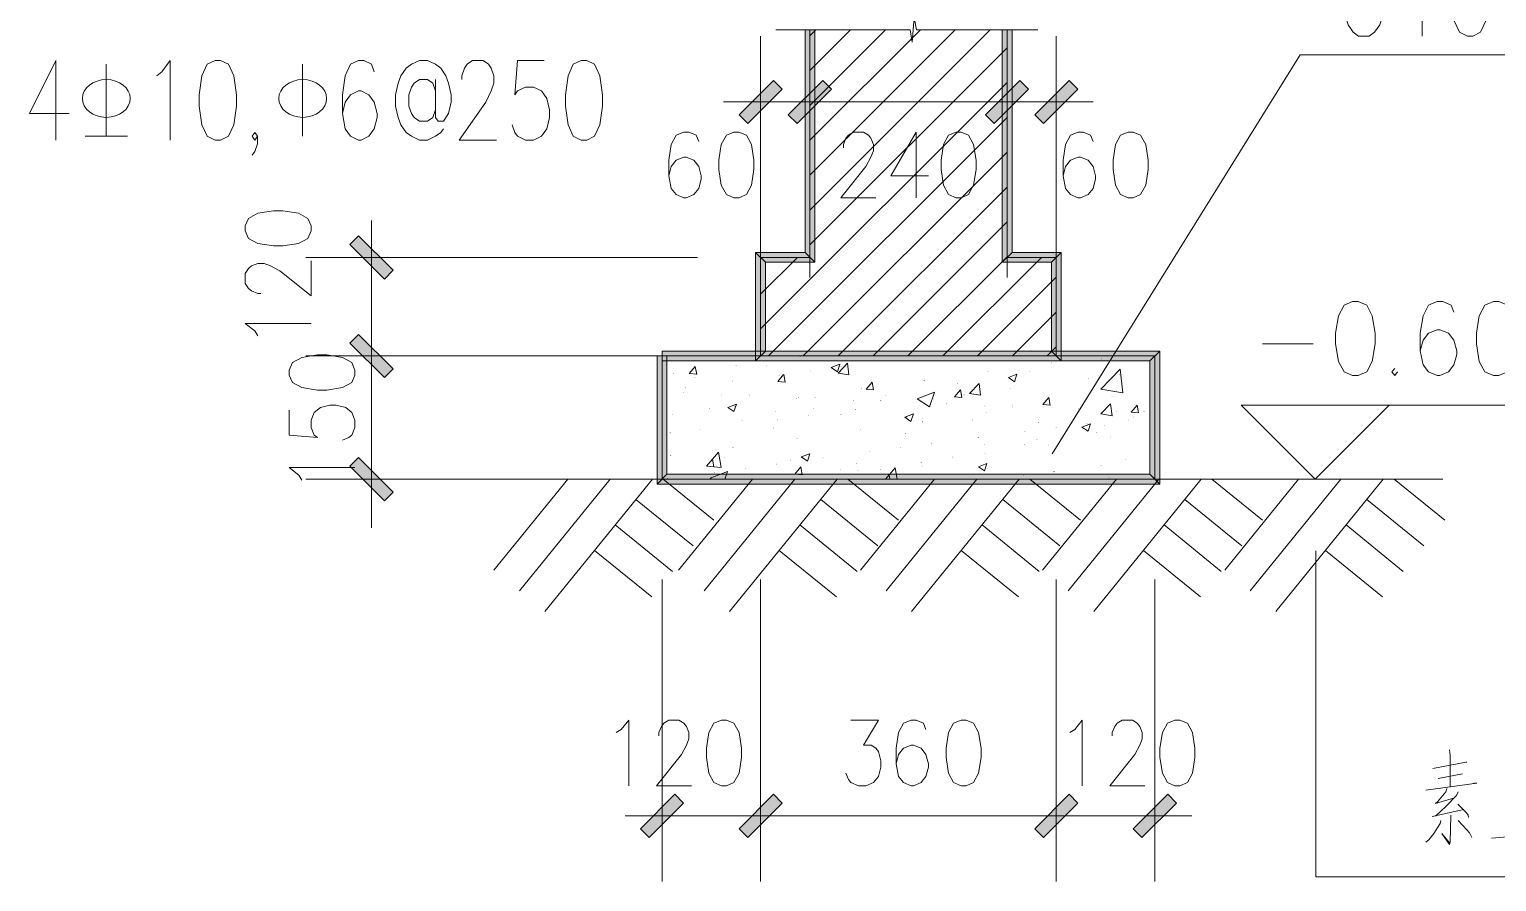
# Model space of a CAD drawing. Header units: millimetres. Extents: x 0 to 414, y 0 to 292.
# Drawn here: x 275.81 to 324.67, y 141.93 to 170.32 of the extents above; entities that cross this region are included whole.
import ezdxf

# ---------------------------------------------------------------- set-up
doc = ezdxf.new("R2010")
doc.units = ezdxf.units.MM

msp = doc.modelspace()

# ---------------------------------------------------------------- hatches: boundary and pattern name
h = msp.add_hatch(color=0)
h.dxf.hatch_style = 2
h.paths.add_polyline_path([(301.639111, 170.299944), (301.967194, 170.299944), (301.967194, 162.556472), (301.639111, 162.884556)])
h = msp.add_hatch(color=0)
h.dxf.hatch_style = 2
h.paths.add_polyline_path([(308.532389, 162.884556), (308.204306, 162.556472), (308.204306, 170.299944), (308.532389, 170.299944)])
h = msp.add_hatch(color=0)
h.dxf.hatch_style = 2
h.paths.add_polyline_path([(300.591361, 168.617194), (300.880639, 168.327917), (299.730583, 167.177861), (299.441306, 167.467139)])
h = msp.add_hatch(color=0)
h.dxf.hatch_style = 2
h.paths.add_polyline_path([(301.374528, 167.177861), (301.081722, 167.467139), (302.231778, 168.617194), (302.521056, 168.327917)])
h = msp.add_hatch(color=0)
h.dxf.hatch_style = 2
h.paths.add_polyline_path([(302.231778, 168.617194), (302.521056, 168.327917), (301.374528, 167.177861), (301.081722, 167.467139)])
h = msp.add_hatch(color=0)
h.dxf.hatch_style = 2
h.paths.add_polyline_path([(308.796972, 168.617194), (309.08625, 168.327917), (307.936194, 167.177861), (307.646917, 167.467139)])
h = msp.add_hatch(color=0)
h.dxf.hatch_style = 2
h.paths.add_polyline_path([(307.936194, 167.177861), (307.646917, 167.467139), (308.796972, 168.617194), (309.08625, 168.327917)])
h = msp.add_hatch(color=0)
h.dxf.hatch_style = 2
h.paths.add_polyline_path([(309.580139, 167.177861), (309.287333, 167.467139), (310.437389, 168.617194), (310.726667, 168.327917)])
h = msp.add_hatch(color=0)
h.dxf.hatch_style = 2
h.paths.add_polyline_path([(287.919583, 162.291889), (287.630306, 161.999083), (286.48025, 163.149139), (286.773056, 163.438417)])
h = msp.add_hatch(color=0)
h.dxf.hatch_style = 2
h.paths.add_polyline_path([(301.639111, 162.884556), (301.967194, 162.556472), (300.326778, 162.556472), (299.995167, 162.884556)])
h = msp.add_hatch(color=0)
h.dxf.hatch_style = 2
h.paths.add_polyline_path([(299.995167, 162.884556), (300.326778, 162.556472), (300.326778, 159.600194), (299.995167, 159.272111)])
h = msp.add_hatch(color=0)
h.dxf.hatch_style = 2
h.paths.add_polyline_path([(310.172806, 162.884556), (309.844722, 162.556472), (308.204306, 162.556472), (308.532389, 162.884556)])
h = msp.add_hatch(color=0)
h.dxf.hatch_style = 2
h.paths.add_polyline_path([(310.172806, 159.272111), (309.844722, 159.600194), (309.844722, 162.556472), (310.172806, 162.884556)])
h = msp.add_hatch(color=0)
h.dxf.hatch_style = 2
h.paths.add_polyline_path([(286.48025, 159.868306), (286.773056, 160.157583), (287.919583, 159.007528), (287.630306, 158.71825)])
h = msp.add_hatch(color=0)
h.dxf.hatch_style = 2
h.paths.add_polyline_path([(286.48025, 159.868306), (286.773056, 160.157583), (287.919583, 159.007528), (287.630306, 158.71825)])
h = msp.add_hatch(color=0)
h.dxf.hatch_style = 2
h.paths.add_polyline_path([(297.042417, 155.497389), (296.714333, 155.169306), (296.714333, 159.437917), (297.042417, 159.437917)])
h = msp.add_hatch(color=0)
h.dxf.hatch_style = 2
h.paths.add_polyline_path([(296.880139, 159.272111), (296.880139, 159.600194), (313.453639, 159.600194), (313.125556, 159.272111)])
h = msp.add_hatch(color=0)
h.dxf.hatch_style = 2
h.paths.add_polyline_path([(299.995167, 159.272111), (300.326778, 159.600194), (309.844722, 159.600194), (310.172806, 159.272111)])
h = msp.add_hatch(color=0)
h.dxf.hatch_style = 2
h.paths.add_polyline_path([(301.473306, 159.410753), (301.460253, 159.423806), (301.473306, 159.436858), (301.486358, 159.423806)])
h = msp.add_hatch(color=0)
h.dxf.hatch_style = 2
h.paths.add_polyline_path([(311.506306, 159.326086), (311.493253, 159.339139), (311.506306, 159.352192), (311.519358, 159.339139)])
h = msp.add_hatch(color=0)
h.dxf.hatch_style = 2
h.paths.add_polyline_path([(313.125556, 159.272111), (313.453639, 159.600194), (313.453639, 155.169306), (313.125556, 155.497389)])
h = msp.add_hatch(color=0)
h.dxf.hatch_style = 2
h.paths.add_polyline_path([(297.268194, 158.839253), (297.255142, 158.852306), (297.268194, 158.865358), (297.281247, 158.852306)])
h = msp.add_hatch(color=0)
h.dxf.hatch_style = 2
h.paths.add_polyline_path([(299.342528, 159.100308), (299.329475, 159.113361), (299.342528, 159.126414), (299.355581, 159.113361)])
h = msp.add_hatch(color=0)
h.dxf.hatch_style = 2
h.paths.add_polyline_path([(300.365583, 159.117947), (300.352531, 159.131), (300.365583, 159.144053), (300.378636, 159.131)])
h = msp.add_hatch(color=0)
h.dxf.hatch_style = 2
h.paths.add_polyline_path([(300.774806, 158.789864), (300.761753, 158.802917), (300.774806, 158.815969), (300.787858, 158.802917)])
h = msp.add_hatch(color=0)
h.dxf.hatch_style = 2
h.paths.add_polyline_path([(301.811972, 158.923919), (301.798919, 158.936972), (301.811972, 158.950025), (301.825025, 158.936972)])
h = msp.add_hatch(color=0)
h.dxf.hatch_style = 2
h.paths.add_polyline_path([(302.838556, 159.061503), (302.825503, 159.074556), (302.838556, 159.087608), (302.851608, 159.074556)])
h = msp.add_hatch(color=0)
h.dxf.hatch_style = 2
h.paths.add_polyline_path([(304.394306, 159.266114), (304.381253, 159.279167), (304.394306, 159.292219), (304.407358, 159.279167)])
h = msp.add_hatch(color=0)
h.dxf.hatch_style = 2
h.paths.add_polyline_path([(307.731583, 158.902753), (307.718531, 158.915806), (307.731583, 158.928858), (307.744636, 158.915806)])
h = msp.add_hatch(color=0)
h.dxf.hatch_style = 2
h.paths.add_polyline_path([(309.110944, 158.916864), (309.097892, 158.929917), (309.110944, 158.942969), (309.123997, 158.929917)])
h = msp.add_hatch(color=0)
h.dxf.hatch_style = 2
h.paths.add_polyline_path([(309.841194, 159.192031), (309.828142, 159.205083), (309.841194, 159.218136), (309.854247, 159.205083)])
h = msp.add_hatch(color=0)
h.dxf.hatch_style = 2
h.paths.add_polyline_path([(309.841194, 159.192031), (309.828142, 159.205083), (309.841194, 159.218136), (309.854247, 159.205083)])
h = msp.add_hatch(color=0)
h.dxf.hatch_style = 2
h.paths.add_polyline_path([(312.106028, 158.803975), (312.092975, 158.817028), (312.106028, 158.830081), (312.119081, 158.817028)])
h = msp.add_hatch(color=0)
h.dxf.hatch_style = 2
h.paths.add_polyline_path([(297.666833, 158.380642), (297.653781, 158.393694), (297.666833, 158.406747), (297.679886, 158.393694)])
h = msp.add_hatch(color=0)
h.dxf.hatch_style = 2
h.paths.add_polyline_path([(297.666833, 158.380642), (297.653781, 158.393694), (297.666833, 158.406747), (297.679886, 158.393694)])
h = msp.add_hatch(color=0)
h.dxf.hatch_style = 2
h.paths.add_polyline_path([(297.97375, 158.708725), (297.960697, 158.721778), (297.97375, 158.734831), (297.986803, 158.721778)])
h = msp.add_hatch(color=0)
h.dxf.hatch_style = 2
h.paths.add_polyline_path([(299.222583, 158.585253), (299.209531, 158.598306), (299.222583, 158.611358), (299.235636, 158.598306)])
h = msp.add_hatch(color=0)
h.dxf.hatch_style = 2
h.paths.add_polyline_path([(303.53, 158.331253), (303.516947, 158.344306), (303.53, 158.357358), (303.543053, 158.344306)])
h = msp.add_hatch(color=0)
h.dxf.hatch_style = 2
h.paths.add_polyline_path([(305.600806, 158.595836), (305.587753, 158.608889), (305.600806, 158.621942), (305.613858, 158.608889)])
h = msp.add_hatch(color=0)
h.dxf.hatch_style = 2
h.paths.add_polyline_path([(305.6255, 158.613475), (305.612447, 158.626528), (305.6255, 158.639581), (305.638553, 158.626528)])
h = msp.add_hatch(color=0)
h.dxf.hatch_style = 2
h.paths.add_polyline_path([(306.719111, 158.504114), (306.706058, 158.517167), (306.719111, 158.530219), (306.732164, 158.517167)])
h = msp.add_hatch(color=0)
h.dxf.hatch_style = 2
h.paths.add_polyline_path([(308.486528, 158.327725), (308.473475, 158.340778), (308.486528, 158.353831), (308.499581, 158.340778)])
h = msp.add_hatch(color=0)
h.dxf.hatch_style = 2
h.paths.add_polyline_path([(311.079444, 158.669919), (311.066392, 158.682972), (311.079444, 158.696025), (311.092497, 158.682972)])
h = msp.add_hatch(color=0)
h.dxf.hatch_style = 2
h.paths.add_polyline_path([(297.59275, 158.214836), (297.579697, 158.227889), (297.59275, 158.240942), (297.605803, 158.227889)])
h = msp.add_hatch(color=0)
h.dxf.hatch_style = 2
h.paths.add_polyline_path([(298.869806, 158.123114), (298.856753, 158.136167), (298.869806, 158.149219), (298.882858, 158.136167)])
h = msp.add_hatch(color=0)
h.dxf.hatch_style = 2
h.paths.add_polyline_path([(299.7835, 158.123114), (299.770447, 158.136167), (299.7835, 158.149219), (299.796553, 158.136167)])
h = msp.add_hatch(color=0)
h.dxf.hatch_style = 2
h.paths.add_polyline_path([(301.363944, 157.999642), (301.350892, 158.012694), (301.363944, 158.025747), (301.376997, 158.012694)])
h = msp.add_hatch(color=0)
h.dxf.hatch_style = 2
h.paths.add_polyline_path([(301.423917, 158.041975), (301.410864, 158.055028), (301.423917, 158.068081), (301.436969, 158.055028)])
h = msp.add_hatch(color=0)
h.dxf.hatch_style = 2
h.paths.add_polyline_path([(301.97425, 158.031392), (301.961197, 158.044444), (301.97425, 158.057497), (301.987303, 158.044444)])
h = msp.add_hatch(color=0)
h.dxf.hatch_style = 2
h.paths.add_polyline_path([(303.251306, 157.939669), (303.238253, 157.952722), (303.251306, 157.965775), (303.264358, 157.952722)])
h = msp.add_hatch(color=0)
h.dxf.hatch_style = 2
h.paths.add_polyline_path([(304.165, 157.939669), (304.151947, 157.952722), (304.165, 157.965775), (304.178053, 157.952722)])
h = msp.add_hatch(color=0)
h.dxf.hatch_style = 2
h.paths.add_polyline_path([(304.327278, 158.094892), (304.314225, 158.107944), (304.327278, 158.120997), (304.340331, 158.107944)])
h = msp.add_hatch(color=0)
h.dxf.hatch_style = 2
h.paths.add_polyline_path([(305.907722, 157.989058), (305.894669, 158.002111), (305.907722, 158.015164), (305.920775, 158.002111)])
h = msp.add_hatch(color=0)
h.dxf.hatch_style = 2
h.paths.add_polyline_path([(306.35575, 157.844419), (306.342697, 157.857472), (306.35575, 157.870525), (306.368803, 157.857472)])
h = msp.add_hatch(color=0)
h.dxf.hatch_style = 2
h.paths.add_polyline_path([(306.934306, 158.123114), (306.921253, 158.136167), (306.934306, 158.149219), (306.947358, 158.136167)])
h = msp.add_hatch(color=0)
h.dxf.hatch_style = 2
h.paths.add_polyline_path([(309.788278, 157.826781), (309.775225, 157.839833), (309.788278, 157.852886), (309.801331, 157.839833)])
h = msp.add_hatch(color=0)
h.dxf.hatch_style = 2
h.paths.add_polyline_path([(311.862611, 158.087836), (311.849558, 158.100889), (311.862611, 158.113942), (311.875664, 158.100889)])
h = msp.add_hatch(color=0)
h.dxf.hatch_style = 2
h.paths.add_polyline_path([(297.218806, 157.474003), (297.205753, 157.487056), (297.218806, 157.500108), (297.231858, 157.487056)])
h = msp.add_hatch(color=0)
h.dxf.hatch_style = 2
h.paths.add_polyline_path([(297.218806, 157.474003), (297.205753, 157.487056), (297.218806, 157.500108), (297.231858, 157.487056)])
h = msp.add_hatch(color=0)
h.dxf.hatch_style = 2
h.paths.add_polyline_path([(298.460583, 157.664503), (298.447531, 157.677556), (298.460583, 157.690608), (298.473636, 157.677556)])
h = msp.add_hatch(color=0)
h.dxf.hatch_style = 2
h.paths.add_polyline_path([(299.293139, 157.735058), (299.280086, 157.748111), (299.293139, 157.761164), (299.306192, 157.748111)])
h = msp.add_hatch(color=0)
h.dxf.hatch_style = 2
h.paths.add_polyline_path([(300.651333, 157.572781), (300.638281, 157.585833), (300.651333, 157.598886), (300.664386, 157.585833)])
h = msp.add_hatch(color=0)
h.dxf.hatch_style = 2
h.paths.add_polyline_path([(301.759056, 157.442253), (301.746003, 157.455306), (301.759056, 157.468358), (301.772108, 157.455306)])
h = msp.add_hatch(color=0)
h.dxf.hatch_style = 2
h.paths.add_polyline_path([(301.931917, 157.682142), (301.918864, 157.695194), (301.931917, 157.708247), (301.944969, 157.695194)])
h = msp.add_hatch(color=0)
h.dxf.hatch_style = 2
h.paths.add_polyline_path([(302.838556, 157.481058), (302.825503, 157.494111), (302.838556, 157.507164), (302.851608, 157.494111)])
h = msp.add_hatch(color=0)
h.dxf.hatch_style = 2
h.paths.add_polyline_path([(303.314806, 157.646864), (303.301753, 157.659917), (303.314806, 157.672969), (303.327858, 157.659917)])
h = msp.add_hatch(color=0)
h.dxf.hatch_style = 2
h.paths.add_polyline_path([(305.029306, 157.385808), (305.016253, 157.398861), (305.029306, 157.411914), (305.042358, 157.398861)])
h = msp.add_hatch(color=0)
h.dxf.hatch_style = 2
h.paths.add_polyline_path([(307.629278, 157.752697), (307.616225, 157.76575), (307.629278, 157.778803), (307.642331, 157.76575)])
h = msp.add_hatch(color=0)
h.dxf.hatch_style = 2
h.paths.add_polyline_path([(307.682194, 157.537503), (307.669142, 157.550556), (307.682194, 157.563608), (307.695247, 157.550556)])
h = msp.add_hatch(color=0)
h.dxf.hatch_style = 2
h.paths.add_polyline_path([(308.5465, 157.752697), (308.533447, 157.76575), (308.5465, 157.778803), (308.559553, 157.76575)])
h = msp.add_hatch(color=0)
h.dxf.hatch_style = 2
h.paths.add_polyline_path([(310.73725, 157.660975), (310.724197, 157.674028), (310.73725, 157.687081), (310.750303, 157.674028)])
h = msp.add_hatch(color=0)
h.dxf.hatch_style = 2
h.paths.add_polyline_path([(312.010778, 157.569253), (311.997725, 157.582306), (312.010778, 157.595358), (312.023831, 157.582306)])
h = msp.add_hatch(color=0)
h.dxf.hatch_style = 2
h.paths.add_polyline_path([(312.57875, 157.389336), (312.565697, 157.402389), (312.57875, 157.415442), (312.591803, 157.402389)])
h = msp.add_hatch(color=0)
h.dxf.hatch_style = 2
h.paths.add_polyline_path([(312.928, 157.569253), (312.914947, 157.582306), (312.928, 157.595358), (312.941053, 157.582306)])
h = msp.add_hatch(color=0)
h.dxf.hatch_style = 2
h.paths.add_polyline_path([(297.14825, 156.863697), (297.135197, 156.87675), (297.14825, 156.889803), (297.161303, 156.87675)])
h = msp.add_hatch(color=0)
h.dxf.hatch_style = 2
h.paths.add_polyline_path([(298.143083, 156.966003), (298.130031, 156.979056), (298.143083, 156.992108), (298.156136, 156.979056)])
h = msp.add_hatch(color=0)
h.dxf.hatch_style = 2
h.paths.add_polyline_path([(299.540083, 157.272919), (299.527031, 157.285972), (299.540083, 157.299025), (299.553136, 157.285972)])
h = msp.add_hatch(color=0)
h.dxf.hatch_style = 2
h.paths.add_polyline_path([(300.598417, 157.022447), (300.585364, 157.0355), (300.598417, 157.048553), (300.611469, 157.0355)])
h = msp.add_hatch(color=0)
h.dxf.hatch_style = 2
h.paths.add_polyline_path([(300.732472, 157.308197), (300.719419, 157.32125), (300.732472, 157.334303), (300.745525, 157.32125)])
h = msp.add_hatch(color=0)
h.dxf.hatch_style = 2
h.paths.add_polyline_path([(303.480611, 156.966003), (303.467558, 156.979056), (303.480611, 156.992108), (303.493664, 156.979056)])
h = msp.add_hatch(color=0)
h.dxf.hatch_style = 2
h.paths.add_polyline_path([(304.979917, 156.835475), (304.966864, 156.848528), (304.979917, 156.861581), (304.992969, 156.848528)])
h = msp.add_hatch(color=0)
h.dxf.hatch_style = 2
h.paths.add_polyline_path([(305.551417, 157.230586), (305.538364, 157.243639), (305.551417, 157.256692), (305.564469, 157.243639)])
h = msp.add_hatch(color=0)
h.dxf.hatch_style = 2
h.paths.add_polyline_path([(307.220056, 157.294086), (307.207003, 157.307139), (307.220056, 157.320192), (307.233108, 157.307139)])
h = msp.add_hatch(color=0)
h.dxf.hatch_style = 2
h.paths.add_polyline_path([(308.962778, 156.913086), (308.949725, 156.926139), (308.962778, 156.939192), (308.975831, 156.926139)])
h = msp.add_hatch(color=0)
h.dxf.hatch_style = 2
h.paths.add_polyline_path([(309.410806, 157.202364), (309.397753, 157.215417), (309.410806, 157.228469), (309.423858, 157.215417)])
h = msp.add_hatch(color=0)
h.dxf.hatch_style = 2
h.paths.add_polyline_path([(309.999944, 157.050669), (309.986892, 157.063722), (309.999944, 157.076775), (310.012997, 157.063722)])
h = msp.add_hatch(color=0)
h.dxf.hatch_style = 2
h.paths.add_polyline_path([(311.026528, 157.184725), (311.013475, 157.197778), (311.026528, 157.210831), (311.039581, 157.197778)])
h = msp.add_hatch(color=0)
h.dxf.hatch_style = 2
h.paths.add_polyline_path([(311.336972, 156.877808), (311.323919, 156.890861), (311.336972, 156.903914), (311.350025, 156.890861)])
h = msp.add_hatch(color=0)
h.dxf.hatch_style = 2
h.paths.add_polyline_path([(311.601556, 157.110642), (311.588503, 157.123694), (311.601556, 157.136747), (311.614608, 157.123694)])
h = msp.add_hatch(color=0)
h.dxf.hatch_style = 2
h.paths.add_polyline_path([(312.402361, 157.290558), (312.389308, 157.303611), (312.402361, 157.316664), (312.415414, 157.303611)])
h = msp.add_hatch(color=0)
h.dxf.hatch_style = 2
h.paths.add_polyline_path([(299.240222, 156.369808), (299.227169, 156.382861), (299.240222, 156.395914), (299.253275, 156.382861)])
h = msp.add_hatch(color=0)
h.dxf.hatch_style = 2
h.paths.add_polyline_path([(301.374528, 156.676725), (301.361475, 156.689778), (301.374528, 156.702831), (301.387581, 156.689778)])
h = msp.add_hatch(color=0)
h.dxf.hatch_style = 2
h.paths.add_polyline_path([(304.828222, 156.369808), (304.815169, 156.382861), (304.828222, 156.395914), (304.841275, 156.382861)])
h = msp.add_hatch(color=0)
h.dxf.hatch_style = 2
h.paths.add_polyline_path([(305.854806, 156.503864), (305.841753, 156.516917), (305.854806, 156.529969), (305.867858, 156.516917)])
h = msp.add_hatch(color=0)
h.dxf.hatch_style = 2
h.paths.add_polyline_path([(305.854806, 156.503864), (305.841753, 156.516917), (305.854806, 156.529969), (305.867858, 156.516917)])
h = msp.add_hatch(color=0)
h.dxf.hatch_style = 2
h.paths.add_polyline_path([(307.407028, 156.708475), (307.393975, 156.721528), (307.407028, 156.734581), (307.420081, 156.721528)])
h = msp.add_hatch(color=0)
h.dxf.hatch_style = 2
h.paths.add_polyline_path([(307.618694, 156.468586), (307.605642, 156.481639), (307.618694, 156.494692), (307.631747, 156.481639)])
h = msp.add_hatch(color=0)
h.dxf.hatch_style = 2
h.paths.add_polyline_path([(308.941611, 156.468586), (308.928558, 156.481639), (308.941611, 156.494692), (308.954664, 156.481639)])
h = msp.add_hatch(color=0)
h.dxf.hatch_style = 2
h.paths.add_polyline_path([(309.361417, 156.652031), (309.348364, 156.665083), (309.361417, 156.678136), (309.374469, 156.665083)])
h = msp.add_hatch(color=0)
h.dxf.hatch_style = 2
h.paths.add_polyline_path([(309.738889, 156.458003), (309.725836, 156.471056), (309.738889, 156.484108), (309.751942, 156.471056)])
h = msp.add_hatch(color=0)
h.dxf.hatch_style = 2
h.paths.add_polyline_path([(309.738889, 156.458003), (309.725836, 156.471056), (309.738889, 156.484108), (309.751942, 156.471056)])
h = msp.add_hatch(color=0)
h.dxf.hatch_style = 2
h.paths.add_polyline_path([(311.813222, 156.722586), (311.800169, 156.735639), (311.813222, 156.748692), (311.826275, 156.735639)])
h = msp.add_hatch(color=0)
h.dxf.hatch_style = 2
h.paths.add_polyline_path([(287.919583, 154.904722), (287.630306, 154.615444), (286.48025, 155.761972), (286.773056, 156.054778)])
h = msp.add_hatch(color=0)
h.dxf.hatch_style = 2
h.paths.add_polyline_path([(297.169417, 156.108753), (297.156364, 156.121806), (297.169417, 156.134858), (297.182469, 156.121806)])
h = msp.add_hatch(color=0)
h.dxf.hatch_style = 2
h.paths.add_polyline_path([(298.968583, 156.038197), (298.955531, 156.05125), (298.968583, 156.064303), (298.981636, 156.05125)])
h = msp.add_hatch(color=0)
h.dxf.hatch_style = 2
h.paths.add_polyline_path([(301.159333, 155.946475), (301.146281, 155.959528), (301.159333, 155.972581), (301.172386, 155.959528)])
h = msp.add_hatch(color=0)
h.dxf.hatch_style = 2
h.paths.add_polyline_path([(302.235306, 156.027614), (302.222253, 156.040667), (302.235306, 156.053719), (302.248358, 156.040667)])
h = msp.add_hatch(color=0)
h.dxf.hatch_style = 2
h.paths.add_polyline_path([(303.350083, 155.851225), (303.337031, 155.864278), (303.350083, 155.877331), (303.363136, 155.864278)])
h = msp.add_hatch(color=0)
h.dxf.hatch_style = 2
h.paths.add_polyline_path([(303.798111, 156.235753), (303.785058, 156.248806), (303.798111, 156.261858), (303.811164, 156.248806)])
h = msp.add_hatch(color=0)
h.dxf.hatch_style = 2
h.paths.add_polyline_path([(305.502028, 155.861808), (305.488975, 155.874861), (305.502028, 155.887914), (305.515081, 155.874861)])
h = msp.add_hatch(color=0)
h.dxf.hatch_style = 2
h.paths.add_polyline_path([(305.526722, 155.882975), (305.513669, 155.896028), (305.526722, 155.909081), (305.539775, 155.896028)])
h = msp.add_hatch(color=0)
h.dxf.hatch_style = 2
h.paths.add_polyline_path([(306.549778, 156.055836), (306.536725, 156.068889), (306.549778, 156.081942), (306.562831, 156.068889)])
h = msp.add_hatch(color=0)
h.dxf.hatch_style = 2
h.paths.add_polyline_path([(307.632806, 156.172253), (307.619753, 156.185306), (307.632806, 156.198358), (307.645858, 156.185306)])
h = msp.add_hatch(color=0)
h.dxf.hatch_style = 2
h.paths.add_polyline_path([(312.317694, 155.978225), (312.304642, 155.991278), (312.317694, 156.004331), (312.330747, 155.991278)])
h = msp.add_hatch(color=0)
h.dxf.hatch_style = 2
h.paths.add_polyline_path([(313.125556, 155.497389), (313.453639, 155.169306), (296.714333, 155.169306), (297.042417, 155.497389)])
h = msp.add_hatch(color=0)
h.dxf.hatch_style = 2
h.paths.add_polyline_path([(298.615806, 155.551364), (298.602753, 155.564417), (298.615806, 155.577469), (298.628858, 155.564417)])
h = msp.add_hatch(color=0)
h.dxf.hatch_style = 2
h.paths.add_polyline_path([(299.652972, 155.688947), (299.639919, 155.702), (299.652972, 155.715053), (299.666025, 155.702)])
h = msp.add_hatch(color=0)
h.dxf.hatch_style = 2
h.paths.add_polyline_path([(300.683083, 155.823003), (300.670031, 155.836056), (300.683083, 155.849108), (300.696136, 155.836056)])
h = msp.add_hatch(color=0)
h.dxf.hatch_style = 2
h.paths.add_polyline_path([(302.8315, 155.646614), (302.818447, 155.659667), (302.8315, 155.672719), (302.844553, 155.659667)])
h = msp.add_hatch(color=0)
h.dxf.hatch_style = 2
h.paths.add_polyline_path([(303.431222, 155.600753), (303.418169, 155.613806), (303.431222, 155.626858), (303.444275, 155.613806)])
h = msp.add_hatch(color=0)
h.dxf.hatch_style = 2
h.paths.add_polyline_path([(304.157944, 155.646614), (304.144892, 155.659667), (304.157944, 155.672719), (304.170997, 155.659667)])
h = msp.add_hatch(color=0)
h.dxf.hatch_style = 2
h.paths.add_polyline_path([(305.540833, 155.759503), (305.527781, 155.772556), (305.540833, 155.785608), (305.553886, 155.772556)])
h = msp.add_hatch(color=0)
h.dxf.hatch_style = 2
h.paths.add_polyline_path([(307.728056, 155.667781), (307.715003, 155.680833), (307.728056, 155.693886), (307.741108, 155.680833)])
h = msp.add_hatch(color=0)
h.dxf.hatch_style = 2
h.paths.add_polyline_path([(308.920444, 155.431419), (308.907392, 155.444472), (308.920444, 155.457525), (308.933497, 155.444472)])
h = msp.add_hatch(color=0)
h.dxf.hatch_style = 2
h.paths.add_polyline_path([(309.918806, 155.576058), (309.905753, 155.589111), (309.918806, 155.602164), (309.931858, 155.589111)])
h = msp.add_hatch(color=0)
h.dxf.hatch_style = 2
h.paths.add_polyline_path([(309.925861, 155.565475), (309.912808, 155.578528), (309.925861, 155.591581), (309.938914, 155.578528)])
h = msp.add_hatch(color=0)
h.dxf.hatch_style = 2
h.paths.add_polyline_path([(309.947028, 155.569003), (309.933975, 155.582056), (309.947028, 155.595108), (309.960081, 155.582056)])
h = msp.add_hatch(color=0)
h.dxf.hatch_style = 2
h.paths.add_polyline_path([(311.49925, 155.773614), (311.486197, 155.786667), (311.49925, 155.799719), (311.512303, 155.786667)])
h = msp.add_hatch(color=0)
h.dxf.hatch_style = 2
h.paths.add_polyline_path([(312.109556, 155.484336), (312.096503, 155.497389), (312.109556, 155.510442), (312.122608, 155.497389)])
h = msp.add_hatch(color=0)
h.dxf.hatch_style = 2
h.paths.add_polyline_path([(297.063583, 155.346753), (297.050531, 155.359806), (297.063583, 155.372858), (297.076636, 155.359806)])
h = msp.add_hatch(color=0)
h.dxf.hatch_style = 2
h.paths.add_polyline_path([(311.763833, 155.357336), (311.750781, 155.370389), (311.763833, 155.383442), (311.776886, 155.370389)])
h = msp.add_hatch(color=0)
h.dxf.hatch_style = 2
h.paths.add_polyline_path([(297.307, 144.836444), (297.596278, 144.543639), (296.44975, 143.397111), (296.160472, 143.686389)])
h = msp.add_hatch(color=0)
h.dxf.hatch_style = 2
h.paths.add_polyline_path([(299.730583, 143.397111), (299.441306, 143.686389), (300.591361, 144.836444), (300.880639, 144.543639)])
h = msp.add_hatch(color=0)
h.dxf.hatch_style = 2
h.paths.add_polyline_path([(300.591361, 144.836444), (300.880639, 144.543639), (299.730583, 143.397111), (299.441306, 143.686389)])
h = msp.add_hatch(color=0)
h.dxf.hatch_style = 2
h.paths.add_polyline_path([(310.437389, 144.836444), (310.726667, 144.543639), (309.580139, 143.397111), (309.287333, 143.686389)])
h = msp.add_hatch(color=0)
h.dxf.hatch_style = 2
h.paths.add_polyline_path([(309.580139, 143.397111), (309.287333, 143.686389), (310.437389, 144.836444), (310.726667, 144.543639)])
h = msp.add_hatch(color=0)
h.dxf.hatch_style = 2
h.paths.add_polyline_path([(312.860972, 143.397111), (312.571694, 143.686389), (313.72175, 144.836444), (314.011028, 144.543639)])

# ---------------------------------------------------------------- linework, layer by layer
at = {"color": 0, "lineweight": 0}
for points in [[(320.869028, 172.113222), (320.780833, 172.363694), (320.604444, 172.617694), (320.428056, 172.744694), (320.075278, 172.744694), (319.898889, 172.617694), (319.7225, 172.363694), (319.634306, 172.113222), (319.546111, 171.732222), (319.546111, 171.10075), (319.634306, 170.723278), (319.7225, 170.469278), (319.898889, 170.218806), (320.075278, 170.091806), (320.428056, 170.091806), (320.604444, 170.218806), (320.780833, 170.469278), (320.869028, 170.723278)], [(321.7545, 172.236694), (321.930889, 172.363694), (322.195472, 172.744694), (322.195472, 170.091806)], [(309.389639, 170.299944), (305.346806, 170.299944), (305.279778, 170.709167), (305.21275, 169.887194), (305.142194, 170.299944), (300.665444, 170.299944)], [(300.160972, 162.052), (300.160972, 170.08475)], [(301.801389, 170.299944), (301.801389, 162.71875)], [(301.801389, 164.299194), (307.802139, 170.299944)], [(301.801389, 165.459833), (306.6415, 170.299944)], [(301.801389, 166.620472), (305.480861, 170.299944)], [(301.801389, 167.781111), (304.320222, 170.299944)], [(301.801389, 168.94175), (303.159583, 170.299944)], [(301.801389, 170.102389), (301.998944, 170.299944)], [(301.801389, 162.052), (301.801389, 170.08475)], [(301.801389, 162.052), (301.801389, 170.08475)], [(308.366583, 170.299944), (308.366583, 162.71875)], [(308.366583, 162.052), (308.366583, 170.08475)], [(308.366583, 162.052), (308.366583, 170.08475)], [(310.007, 162.052), (310.007, 170.08475)], [(301.801389, 163.138556), (308.366583, 169.70375)], [(276.690667, 169.276889), (275.808722, 167.509472), (277.135167, 167.509472)], [(276.690667, 169.276889), (276.690667, 166.627528)], [(278.369889, 169.153417), (278.369889, 166.754528)], [(280.049111, 168.772417), (280.2255, 168.899417), (280.493611, 169.276889), (280.493611, 166.627528)], [(284.910389, 169.153417), (284.910389, 166.754528)], [(287.295167, 168.899417), (287.206972, 169.153417), (286.942389, 169.276889), (286.766, 169.276889), (286.501417, 169.153417), (286.325028, 168.772417), (286.236833, 168.140944), (286.236833, 167.509472), (286.325028, 167.005), (286.501417, 166.754528), (286.766, 166.627528), (286.854194, 166.627528), (287.118778, 166.754528), (287.295167, 167.005), (287.386889, 167.386), (287.386889, 167.509472), (287.295167, 167.890472), (287.118778, 168.140944), (286.854194, 168.267944), (286.766, 168.267944), (286.501417, 168.140944), (286.325028, 167.890472), (286.236833, 167.509472)], [(289.330694, 168.645417), (289.330694, 167.386), (289.418889, 167.259), (289.595278, 167.259), (289.771667, 167.509472), (289.859861, 167.890472), (289.859861, 168.140944), (289.771667, 168.521944), (289.683472, 168.772417), (289.507083, 169.026417), (289.330694, 169.153417), (289.062583, 169.276889), (288.798, 169.276889), (288.533417, 169.153417), (288.357028, 169.026417), (288.180639, 168.772417), (288.092444, 168.521944), (288.00425, 168.140944), (288.00425, 167.763472), (288.092444, 167.386), (288.180639, 167.132), (288.357028, 166.878), (288.533417, 166.754528), (288.798, 166.627528), (289.062583, 166.627528), (289.330694, 166.754528), (289.507083, 166.878), (289.595278, 167.005)], [(290.212639, 168.645417), (290.212639, 168.772417), (290.300833, 169.026417), (290.389028, 169.153417), (290.565417, 169.276889), (290.921722, 169.276889), (291.098111, 169.153417), (291.186306, 169.026417), (291.2745, 168.772417), (291.2745, 168.521944), (291.186306, 168.267944), (291.009917, 167.890472), (290.124444, 166.627528), (291.362694, 166.627528)], [(292.953722, 169.276889), (292.06825, 169.276889), (291.980056, 168.140944), (292.06825, 168.267944), (292.332833, 168.394944), (292.600944, 168.394944), (292.865528, 168.267944), (293.041917, 168.013944), (293.130111, 167.636472), (293.130111, 167.386), (293.041917, 167.005), (292.865528, 166.754528), (292.600944, 166.627528), (292.332833, 166.627528), (292.06825, 166.754528), (291.980056, 166.878), (291.891861, 167.132)], [(309.865889, 156.17825), (318.124417, 169.467389), (340.621056, 169.467389)], [(289.330694, 168.267944), (289.2425, 168.521944), (289.062583, 168.645417), (288.798, 168.645417), (288.621611, 168.521944), (288.533417, 168.394944), (288.445222, 168.140944), (288.445222, 167.763472), (288.533417, 167.509472), (288.621611, 167.386), (288.798, 167.259), (289.062583, 167.259), (289.2425, 167.386), (289.330694, 167.636472)], [(300.160972, 160.3375), (308.366583, 168.543111)], [(301.392167, 167.897528), (298.929778, 167.897528)], [(300.168028, 167.897528), (301.794333, 167.897528)], [(300.570194, 167.897528), (303.032583, 167.897528)], [(303.032583, 167.897528), (300.570194, 167.897528)], [(308.359528, 167.897528), (301.811972, 167.897528)], [(309.597778, 167.897528), (307.135389, 167.897528)], [(307.135389, 167.897528), (309.597778, 167.897528)], [(309.999944, 167.897528), (308.373639, 167.897528)], [(308.775806, 167.897528), (311.238194, 167.897528)], [(300.422028, 159.437917), (308.366583, 167.382472)], [(277.664333, 166.754528), (279.078972, 166.754528)], [(283.407556, 166.754528), (283.319361, 166.627528), (283.231167, 166.754528), (283.319361, 166.878), (283.407556, 166.754528), (283.407556, 166.500528), (283.319361, 166.246528), (283.231167, 166.123056)], [(298.104278, 166.581667), (298.019611, 166.789806), (297.769139, 166.895639), (297.603333, 166.895639), (297.352861, 166.789806), (297.187056, 166.479361), (297.102389, 165.95725), (297.102389, 165.435139), (297.187056, 165.018861), (297.352861, 164.810722), (297.603333, 164.704889), (297.684472, 164.704889), (297.934944, 164.810722), (298.104278, 165.018861), (298.185417, 165.332833), (298.185417, 165.435139), (298.104278, 165.749111), (297.934944, 165.95725), (297.684472, 166.059556), (297.603333, 166.059556), (297.352861, 165.95725), (297.187056, 165.749111), (297.102389, 165.435139)], [(302.916167, 166.373528), (302.916167, 166.479361), (303.000833, 166.6875), (303.0855, 166.789806), (303.251306, 166.895639), (303.582917, 166.895639), (303.75225, 166.789806), (303.833389, 166.6875), (303.918056, 166.479361), (303.918056, 166.267694), (303.833389, 166.059556), (303.667583, 165.749111), (302.835028, 164.704889), (303.999194, 164.704889)], [(305.336222, 166.895639), (304.500139, 165.435139), (305.7525, 165.435139)], [(305.336222, 166.895639), (305.336222, 164.704889)], [(311.231139, 166.581667), (311.15, 166.789806), (310.899528, 166.895639), (310.733722, 166.895639), (310.48325, 166.789806), (310.317444, 166.479361), (310.232778, 165.95725), (310.232778, 165.435139), (310.317444, 165.018861), (310.48325, 164.810722), (310.733722, 164.704889), (310.814861, 164.704889), (311.065333, 164.810722), (311.231139, 165.018861), (311.315806, 165.332833), (311.315806, 165.435139), (311.231139, 165.749111), (311.065333, 165.95725), (310.814861, 166.059556), (310.733722, 166.059556), (310.48325, 165.95725), (310.317444, 165.749111), (310.232778, 165.435139)], [(301.582667, 159.437917), (308.366583, 166.221833)], [(302.743306, 159.437917), (308.366583, 165.061194)], [(287.199917, 161.487556), (287.199917, 163.949944)], [(287.199917, 163.791194), (287.199917, 153.715861)], [(303.903944, 159.437917), (308.366583, 163.900556)], [(298.058417, 162.71875), (285.012694, 162.71875)], [(300.160972, 162.71875), (301.801389, 162.71875)], [(300.160972, 162.71875), (300.160972, 159.437917)], [(300.160972, 161.498139), (301.385111, 162.71875)], [(300.160972, 162.658778), (300.224472, 162.71875)], [(305.064583, 159.437917), (308.366583, 162.739917)], [(306.225222, 159.437917), (309.509583, 162.71875)], [(308.366583, 162.71875), (310.007, 162.71875)], [(310.007, 162.71875), (310.007, 159.437917)], [(283.520444, 161.522833), (283.418139, 161.522833), (283.206472, 161.603972), (283.104167, 161.688639), (282.998333, 161.854444), (282.998333, 162.189583), (283.104167, 162.355389), (283.206472, 162.436528), (283.418139, 162.521194), (283.626278, 162.521194), (283.834417, 162.436528), (284.144861, 162.270722), (285.189083, 161.438167), (285.189083, 162.605861)], [(287.199917, 159.444972), (287.199917, 162.711694)], [(307.385861, 159.437917), (310.007, 162.059056)], [(308.5465, 159.437917), (310.007, 160.898417)], [(323.250278, 160.894889), (323.155028, 161.13125), (322.876333, 161.247667), (322.689361, 161.247667), (322.407139, 161.13125), (322.220167, 160.778472), (322.124917, 160.192861), (322.124917, 159.60725), (322.220167, 159.138056), (322.407139, 158.905222), (322.689361, 158.785278), (322.781083, 158.785278), (323.063306, 158.905222), (323.250278, 159.138056), (323.345528, 159.490833), (323.345528, 159.60725), (323.250278, 159.960028), (323.063306, 160.192861), (322.781083, 160.309278), (322.689361, 160.309278), (322.407139, 160.192861), (322.220167, 159.960028), (322.124917, 159.60725)], [(283.418139, 160.104667), (283.312306, 160.270472), (282.998333, 160.520944), (285.189083, 160.520944)], [(287.199917, 160.669111), (287.199917, 158.206722)], [(287.199917, 160.669111), (287.199917, 158.206722)], [(316.872056, 159.840083), (318.561861, 159.840083)], [(298.058417, 159.437917), (285.012694, 159.437917)], [(298.058417, 159.437917), (285.012694, 159.437917)], [(287.199917, 159.444972), (287.199917, 159.455556)], [(296.880139, 159.406167), (296.887194, 159.437917)], [(296.880139, 159.437917), (313.291361, 159.437917)], [(296.880139, 159.437917), (296.880139, 155.335111)], [(309.707139, 159.437917), (310.007, 159.737778)], [(313.291361, 159.437917), (313.291361, 155.335111)], [(297.786778, 158.848778), (297.984333, 159.081611)], [(297.786778, 158.848778), (298.033722, 158.827611)], [(298.033722, 158.824083), (297.984333, 159.081611)], [(300.728944, 158.59125), (300.9265, 158.824083)], [(300.975889, 158.566556), (300.930028, 158.824083)], [(302.514, 159.049861), (302.803278, 159.159222)], [(302.514, 159.049861), (302.718611, 158.912278)], [(302.718611, 158.90875), (302.803278, 159.159222)], [(302.739778, 158.862889), (303.057278, 159.198028)], [(302.739778, 158.862889), (303.103139, 158.806444)], [(303.103139, 158.806444), (303.057278, 159.198028)], [(308.412444, 158.71825), (308.698194, 158.831139)], [(308.617056, 158.580667), (308.698194, 158.831139)], [(311.495722, 158.326667), (312.13425, 158.993417)], [(312.225972, 158.213778), (312.137778, 158.993417)], [(321.281778, 159.021639), (321.186528, 158.905222), (321.281778, 158.785278), (321.3735, 158.905222)], [(300.728944, 158.59125), (300.975889, 158.570083)], [(303.674639, 158.333722), (303.872194, 158.566556)], [(303.674639, 158.333722), (303.918056, 158.312556)], [(303.918056, 158.309028), (303.872194, 158.566556)], [(307.11775, 158.185556), (307.438778, 158.517167)], [(307.484639, 158.129111), (307.438778, 158.517167)], [(308.412444, 158.71825), (308.613528, 158.580667)], [(311.495722, 158.326667), (312.225972, 158.213778)], [(299.067361, 157.723417), (299.353111, 157.836306)], [(299.271972, 157.585833), (299.353111, 157.836306)], [(305.375028, 158.012694), (305.950056, 158.231417)], [(305.375028, 158.012694), (305.780722, 157.737528)], [(305.780722, 157.737528), (305.950056, 158.231417)], [(306.616806, 158.076194), (306.814361, 158.312556)], [(306.616806, 158.076194), (306.860222, 158.055028)], [(306.860222, 158.0515), (306.814361, 158.309028)], [(307.11775, 158.185556), (307.481111, 158.129111)], [(309.558972, 157.818667), (309.756528, 158.055028)], [(309.805917, 157.793972), (309.756528, 158.0515)], [(311.495722, 157.504694), (311.81675, 157.839833)], [(311.862611, 157.44825), (311.81675, 157.839833)], [(284.465889, 157.635222), (284.465889, 156.802667), (285.404278, 156.718), (285.298444, 156.802667), (285.196139, 157.053139), (285.196139, 157.303611), (285.298444, 157.554083), (285.506583, 157.719889), (285.820556, 157.801028), (286.028694, 157.801028), (286.342667, 157.719889), (286.550806, 157.554083), (286.653111, 157.303611), (286.653111, 157.053139), (286.550806, 156.802667), (286.444972, 156.718), (286.236833, 156.636861)], [(299.067361, 157.723417), (299.271972, 157.585833)], [(304.962278, 157.395333), (305.251556, 157.508222)], [(304.962278, 157.395333), (305.166889, 157.25775)], [(305.166889, 157.25775), (305.251556, 157.504694)], [(309.558972, 157.818667), (309.805917, 157.7975)], [(311.495722, 157.504694), (311.862611, 157.44825)], [(312.501139, 157.561139), (312.698694, 157.7975)], [(312.501139, 157.561139), (312.748083, 157.539972)], [(312.748083, 157.539972), (312.698694, 157.793972)], [(318.625361, 155.335111), (316.162972, 157.7975)], [(316.162972, 157.7975), (321.08775, 157.7975)], [(318.625361, 157.7975), (328.989972, 157.7975)], [(321.08775, 157.7975), (318.625361, 155.335111)], [(310.860722, 157.06725), (311.146472, 157.176611)], [(310.860722, 157.06725), (311.065333, 156.929667)], [(311.065333, 156.929667), (311.146472, 157.176611)], [(287.199917, 154.103917), (287.199917, 156.566306)], [(298.358278, 155.761972), (298.753389, 156.231167)], [(298.358278, 155.761972), (298.555833, 155.998333)], [(298.601694, 155.740806), (298.555833, 155.994806)], [(298.848639, 155.719639), (298.753389, 156.231167)], [(301.515639, 156.072417), (301.804917, 156.181778)], [(301.515639, 156.072417), (301.72025, 155.934833)], [(301.72025, 155.934833), (301.804917, 156.181778)], [(284.882167, 155.303361), (284.779861, 155.469167), (284.465889, 155.719639), (286.653111, 155.719639)], [(298.358278, 155.761972), (298.848639, 155.719639)], [(298.358278, 155.761972), (298.601694, 155.740806)], [(298.478222, 155.366861), (299.05325, 155.585583)], [(298.968583, 155.335111), (299.05325, 155.585583)], [(301.300444, 155.504444), (301.498, 155.740806)], [(301.300444, 155.504444), (301.543861, 155.483278)], [(301.543861, 155.483278), (301.498, 155.740806)], [(304.316694, 155.335111), (304.637722, 155.716111)], [(304.316694, 155.335111), (304.440167, 155.483278)], [(304.468389, 155.335111), (304.440167, 155.483278)], [(304.708278, 155.335111), (304.637722, 155.716111)], [(307.414083, 155.744333), (307.699833, 155.853694)], [(307.414083, 155.744333), (307.615167, 155.60675)], [(307.618694, 155.60675), (307.699833, 155.853694)], [(298.058417, 155.335111), (285.012694, 155.335111)], [(298.577, 155.335111), (288.900306, 155.335111)], [(293.740417, 155.335111), (291.278028, 152.30475)], [(295.148, 155.335111), (292.128222, 151.613306)], [(296.559111, 155.335111), (292.978417, 150.925389)], [(296.880139, 155.335111), (313.291361, 155.335111)], [(298.605222, 153.962806), (296.915417, 155.335111)], [(299.889333, 155.335111), (297.426944, 152.30475)], [(301.296917, 155.335111), (298.277139, 151.613306)], [(298.478222, 155.366861), (298.524083, 155.335111)], [(302.708028, 155.335111), (299.127333, 150.925389)], [(304.754139, 153.962806), (303.064333, 155.335111)], [(305.950056, 155.335111), (303.491194, 152.30475)], [(307.361167, 155.335111), (304.341389, 151.613306)], [(308.772278, 155.335111), (305.188056, 150.925389)], [(310.818389, 153.962806), (309.128583, 155.335111)], [(312.014306, 155.335111), (309.551917, 152.30475)], [(313.425417, 155.335111), (310.402111, 151.613306)], [(314.833, 155.335111), (311.252306, 150.925389)], [(313.291361, 155.335111), (321.183, 155.335111)], [(314.988222, 155.335111), (322.883389, 155.335111)], [(316.879111, 153.962806), (315.189306, 155.335111)], [(318.078556, 155.335111), (315.616167, 152.30475)], [(319.486139, 155.335111), (316.466361, 151.613306)], [(320.89725, 155.335111), (317.316556, 150.925389)], [(322.943361, 153.962806), (321.253556, 155.335111)], [(297.913778, 153.112611), (296.008778, 154.661306)], [(304.066222, 153.112611), (302.161222, 154.661306)], [(310.126944, 153.112611), (308.221944, 154.661306)], [(316.191194, 153.112611), (314.286194, 154.661306)], [(322.251917, 153.112611), (320.346917, 154.661306)], [(297.225861, 152.262417), (295.320861, 153.811111)], [(303.374778, 152.262417), (301.469778, 153.811111)], [(309.439028, 152.262417), (307.534028, 153.811111)], [(315.49975, 152.262417), (313.59475, 153.811111)], [(321.564, 152.262417), (319.659, 153.811111)], [(296.534417, 151.41575), (294.629417, 152.960917)], [(302.686861, 151.41575), (300.781861, 152.960917)], [(308.747583, 151.41575), (306.842583, 152.960917)], [(314.811833, 151.41575), (312.906833, 152.960917)], [(318.653583, 152.950333), (318.653583, 142.091833)], [(320.872556, 151.41575), (318.967556, 152.960917)], [(296.880139, 151.98725), (296.880139, 141.926028)], [(300.160972, 151.98725), (300.160972, 141.926028)], [(300.160972, 151.98725), (300.160972, 141.926028)], [(310.007, 151.98725), (310.007, 141.926028)], [(310.007, 151.98725), (310.007, 141.926028)], [(313.291361, 151.98725), (313.291361, 141.926028)], [(295.356139, 146.889611), (295.521944, 146.995444), (295.772417, 147.305889), (295.772417, 145.118667)], [(296.770778, 146.787306), (296.770778, 146.889611), (296.855444, 147.09775), (296.940111, 147.203583), (297.105917, 147.305889), (297.441056, 147.305889), (297.606861, 147.203583), (297.688, 147.09775), (297.772667, 146.889611), (297.772667, 146.681472), (297.688, 146.473333), (297.522194, 146.159361), (296.689639, 145.118667), (297.857333, 145.118667)], [(303.170167, 147.305889), (304.083861, 147.305889), (303.586444, 146.473333), (303.836917, 146.473333), (304.002722, 146.371028), (304.083861, 146.265194), (304.168528, 145.951222), (304.168528, 145.743083), (304.083861, 145.432639), (303.918056, 145.2245), (303.667583, 145.118667), (303.417111, 145.118667), (303.170167, 145.2245), (303.0855, 145.326806), (303.000833, 145.534944)], [(305.667833, 146.995444), (305.586694, 147.203583), (305.336222, 147.305889), (305.170417, 147.305889), (304.919944, 147.203583), (304.750611, 146.889611), (304.669472, 146.371028), (304.669472, 145.848917), (304.750611, 145.432639), (304.919944, 145.2245), (305.170417, 145.118667), (305.251556, 145.118667), (305.502028, 145.2245), (305.667833, 145.432639), (305.7525, 145.743083), (305.7525, 145.848917), (305.667833, 146.159361), (305.502028, 146.371028), (305.251556, 146.473333), (305.170417, 146.473333), (304.919944, 146.371028), (304.750611, 146.159361), (304.669472, 145.848917)], [(310.455028, 146.889611), (310.620833, 146.995444), (310.871306, 147.305889), (310.871306, 145.118667)], [(311.873194, 146.787306), (311.873194, 146.889611), (311.957861, 147.09775), (312.039, 147.203583), (312.204806, 147.305889), (312.539944, 147.305889), (312.70575, 147.203583), (312.790417, 147.09775), (312.871556, 146.889611), (312.871556, 146.681472), (312.790417, 146.473333), (312.624611, 146.159361), (311.788528, 145.118667), (312.956222, 145.118667)], [(323.102111, 146.318111), (323.123278, 146.138194), (323.123278, 145.076333)], [(323.684194, 145.905361), (323.645389, 145.905361), (322.541194, 145.697222)], [(323.846472, 145.182167), (323.934667, 145.206861), (324.00875, 145.206861), (322.308361, 144.974028)], [(322.724639, 145.362083), (323.539556, 145.517306)], [(323.391389, 144.921111), (323.338472, 144.794111), (322.978639, 144.43075), (322.650556, 144.120306), (322.523556, 144.095611), (323.574833, 144.328444)], [(323.013917, 145.026944), (322.978639, 144.921111), (322.707, 144.585972), (322.632917, 144.533056), (323.267917, 144.7165)], [(323.37375, 144.508361), (323.663028, 144.222611), (323.719472, 144.145), (323.737111, 144.067389)], [(298.107806, 144.116778), (295.648944, 144.116778)], [(296.887194, 144.116778), (300.153917, 144.116778)], [(298.929778, 144.116778), (301.392167, 144.116778)], [(301.392167, 144.116778), (298.929778, 144.116778)], [(300.168028, 144.116778), (309.999944, 144.116778)], [(311.238194, 144.116778), (308.775806, 144.116778)], [(308.775806, 144.116778), (311.238194, 144.116778)], [(313.284306, 144.116778), (310.017583, 144.116778)], [(312.060167, 144.116778), (314.522556, 144.116778)], [(322.812833, 143.965083), (322.795194, 143.862778), (322.58, 143.527639), (322.417722, 143.3195), (322.308361, 143.241889)], [(323.140917, 144.145), (323.123278, 143.241889), (323.102111, 143.164278), (322.851639, 143.527639), (323.102111, 143.217194)], [(323.391389, 143.965083), (323.684194, 143.654639), (323.772389, 143.552333), (323.846472, 143.397111)], [(324.495583, 143.372417), (326.379417, 143.527639), (326.270056, 143.552333), (326.033694, 143.499417)], [(318.653583, 142.091833), (333.307972, 142.091833)]]:
    msp.add_lwpolyline(points, dxfattribs=at)
for points in [[(323.698306, 172.744694), (323.433722, 172.617694), (323.257333, 172.236694), (323.169139, 171.605222), (323.169139, 171.22775), (323.257333, 170.596278), (323.433722, 170.218806), (323.698306, 170.091806), (323.874694, 170.091806), (324.139278, 170.218806), (324.315667, 170.596278), (324.403861, 171.22775), (324.403861, 171.605222), (324.315667, 172.236694), (324.139278, 172.617694), (323.874694, 172.744694)], [(301.639111, 170.299944), (301.967194, 170.299944), (301.967194, 162.556472), (301.639111, 162.884556)], [(308.532389, 162.884556), (308.204306, 162.556472), (308.204306, 170.299944), (308.532389, 170.299944)], [(281.992917, 169.276889), (281.728333, 169.153417), (281.551944, 168.772417), (281.46375, 168.140944), (281.46375, 167.763472), (281.551944, 167.132), (281.728333, 166.754528), (281.992917, 166.627528), (282.172833, 166.627528), (282.437417, 166.754528), (282.613806, 167.132), (282.702, 167.763472), (282.702, 168.140944), (282.613806, 168.772417), (282.437417, 169.153417), (282.172833, 169.276889)], [(294.188444, 169.276889), (293.923861, 169.153417), (293.747472, 168.772417), (293.659278, 168.140944), (293.659278, 167.763472), (293.747472, 167.132), (293.923861, 166.754528), (294.188444, 166.627528), (294.368361, 166.627528), (294.632944, 166.754528), (294.809333, 167.132), (294.897528, 167.763472), (294.897528, 168.140944), (294.809333, 168.772417), (294.632944, 169.153417), (294.368361, 169.276889)], [(300.591361, 168.617194), (300.880639, 168.327917), (299.730583, 167.177861), (299.441306, 167.467139)], [(301.374528, 167.177861), (301.081722, 167.467139), (302.231778, 168.617194), (302.521056, 168.327917)], [(302.231778, 168.617194), (302.521056, 168.327917), (301.374528, 167.177861), (301.081722, 167.467139)], [(308.796972, 168.617194), (309.08625, 168.327917), (307.936194, 167.177861), (307.646917, 167.467139)], [(307.936194, 167.177861), (307.646917, 167.467139), (308.796972, 168.617194), (309.08625, 168.327917)], [(309.580139, 167.177861), (309.287333, 167.467139), (310.437389, 168.617194), (310.726667, 168.327917)], [(299.268444, 166.895639), (299.0215, 166.789806), (298.852167, 166.479361), (298.771028, 165.95725), (298.771028, 165.643278), (298.852167, 165.124694), (299.0215, 164.810722), (299.268444, 164.704889), (299.437778, 164.704889), (299.68825, 164.810722), (299.854056, 165.124694), (299.935194, 165.643278), (299.935194, 165.95725), (299.854056, 166.479361), (299.68825, 166.789806), (299.437778, 166.895639)], [(306.669722, 166.895639), (306.41925, 166.789806), (306.253444, 166.479361), (306.168778, 165.95725), (306.168778, 165.643278), (306.253444, 165.124694), (306.41925, 164.810722), (306.669722, 164.704889), (306.835528, 164.704889), (307.086, 164.810722), (307.251806, 165.124694), (307.336472, 165.643278), (307.336472, 165.95725), (307.251806, 166.479361), (307.086, 166.789806), (306.835528, 166.895639)], [(312.398833, 166.895639), (312.148361, 166.789806), (311.982556, 166.479361), (311.897889, 165.95725), (311.897889, 165.643278), (311.982556, 165.124694), (312.148361, 164.810722), (312.398833, 164.704889), (312.568167, 164.704889), (312.815111, 164.810722), (312.984444, 165.124694), (313.065583, 165.643278), (313.065583, 165.95725), (312.984444, 166.479361), (312.815111, 166.789806), (312.568167, 166.895639)], [(282.998333, 163.604222), (283.104167, 163.35375), (283.418139, 163.187944), (283.936722, 163.106806), (284.250694, 163.106806), (284.772806, 163.187944), (285.08325, 163.35375), (285.189083, 163.604222), (285.189083, 163.773556), (285.08325, 164.0205), (284.772806, 164.189833), (284.250694, 164.270972), (283.936722, 164.270972), (283.418139, 164.189833), (283.104167, 164.0205), (282.998333, 163.773556)], [(287.919583, 162.291889), (287.630306, 161.999083), (286.48025, 163.149139), (286.773056, 163.438417)], [(301.639111, 162.884556), (301.967194, 162.556472), (300.326778, 162.556472), (299.995167, 162.884556)], [(299.995167, 162.884556), (300.326778, 162.556472), (300.326778, 159.600194), (299.995167, 159.272111)], [(310.172806, 162.884556), (309.844722, 162.556472), (308.204306, 162.556472), (308.532389, 162.884556)], [(310.172806, 159.272111), (309.844722, 159.600194), (309.844722, 162.556472), (310.172806, 162.884556)], [(319.874194, 161.247667), (319.591972, 161.13125), (319.405, 160.778472), (319.30975, 160.192861), (319.30975, 159.840083), (319.405, 159.254472), (319.591972, 158.905222), (319.874194, 158.785278), (320.061167, 158.785278), (320.343389, 158.905222), (320.530361, 159.254472), (320.625611, 159.840083), (320.625611, 160.192861), (320.530361, 160.778472), (320.343389, 161.13125), (320.061167, 161.247667)], [(324.562611, 161.247667), (324.280389, 161.13125), (324.093417, 160.778472), (324.001694, 160.192861), (324.001694, 159.840083), (324.093417, 159.254472), (324.280389, 158.905222), (324.562611, 158.785278), (324.749583, 158.785278), (325.031806, 158.905222), (325.218778, 159.254472), (325.314028, 159.840083), (325.314028, 160.192861), (325.218778, 160.778472), (325.031806, 161.13125), (324.749583, 161.247667)], [(286.48025, 159.868306), (286.773056, 160.157583), (287.919583, 159.007528), (287.630306, 158.71825)], [(286.48025, 159.868306), (286.773056, 160.157583), (287.919583, 159.007528), (287.630306, 158.71825)], [(284.465889, 158.802917), (284.571722, 158.552444), (284.882167, 158.386639), (285.404278, 158.301972), (285.71825, 158.301972), (286.236833, 158.386639), (286.550806, 158.552444), (286.653111, 158.802917), (286.653111, 158.968722), (286.550806, 159.219194), (286.236833, 159.385), (285.71825, 159.469667), (285.404278, 159.469667), (284.882167, 159.385), (284.571722, 159.219194), (284.465889, 158.968722)], [(297.042417, 155.497389), (296.714333, 155.169306), (296.714333, 159.437917), (297.042417, 159.437917)], [(296.880139, 159.272111), (296.880139, 159.600194), (313.453639, 159.600194), (313.125556, 159.272111)], [(299.995167, 159.272111), (300.326778, 159.600194), (309.844722, 159.600194), (310.172806, 159.272111)], [(313.125556, 159.272111), (313.453639, 159.600194), (313.453639, 155.169306), (313.125556, 155.497389)], [(287.919583, 154.904722), (287.630306, 154.615444), (286.48025, 155.761972), (286.773056, 156.054778)], [(313.125556, 155.497389), (313.453639, 155.169306), (296.714333, 155.169306), (297.042417, 155.497389)], [(298.855694, 147.305889), (298.605222, 147.203583), (298.439417, 146.889611), (298.35475, 146.371028), (298.35475, 146.057056), (298.439417, 145.534944), (298.605222, 145.2245), (298.855694, 145.118667), (299.025028, 145.118667), (299.271972, 145.2245), (299.441306, 145.534944), (299.522444, 146.057056), (299.522444, 146.371028), (299.441306, 146.889611), (299.271972, 147.203583), (299.025028, 147.305889)], [(306.835528, 147.305889), (306.585056, 147.203583), (306.41925, 146.889611), (306.334583, 146.371028), (306.334583, 146.057056), (306.41925, 145.534944), (306.585056, 145.2245), (306.835528, 145.118667), (307.004861, 145.118667), (307.251806, 145.2245), (307.421139, 145.534944), (307.502278, 146.057056), (307.502278, 146.371028), (307.421139, 146.889611), (307.251806, 147.203583), (307.004861, 147.305889)], [(313.958111, 147.305889), (313.707639, 147.203583), (313.541833, 146.889611), (313.457167, 146.371028), (313.457167, 146.057056), (313.541833, 145.534944), (313.707639, 145.2245), (313.958111, 145.118667), (314.123917, 145.118667), (314.374389, 145.2245), (314.540194, 145.534944), (314.624861, 146.057056), (314.624861, 146.371028), (314.540194, 146.889611), (314.374389, 147.203583), (314.123917, 147.305889)], [(297.307, 144.836444), (297.596278, 144.543639), (296.44975, 143.397111), (296.160472, 143.686389)], [(299.730583, 143.397111), (299.441306, 143.686389), (300.591361, 144.836444), (300.880639, 144.543639)], [(300.591361, 144.836444), (300.880639, 144.543639), (299.730583, 143.397111), (299.441306, 143.686389)], [(310.437389, 144.836444), (310.726667, 144.543639), (309.580139, 143.397111), (309.287333, 143.686389)], [(309.580139, 143.397111), (309.287333, 143.686389), (310.437389, 144.836444), (310.726667, 144.543639)], [(312.860972, 143.397111), (312.571694, 143.686389), (313.72175, 144.836444), (314.011028, 144.543639)]]:
    msp.add_lwpolyline(points, close=True, dxfattribs=at)
for centre in [(278.371653, 168.015708), (284.912153, 168.015708)]:
    msp.add_ellipse(centre, major_axis=(0.795514, 0), ratio=0.791574, start_param=0, end_param=6.283185, dxfattribs=at)

doc.saveas('drawing.dxf')
